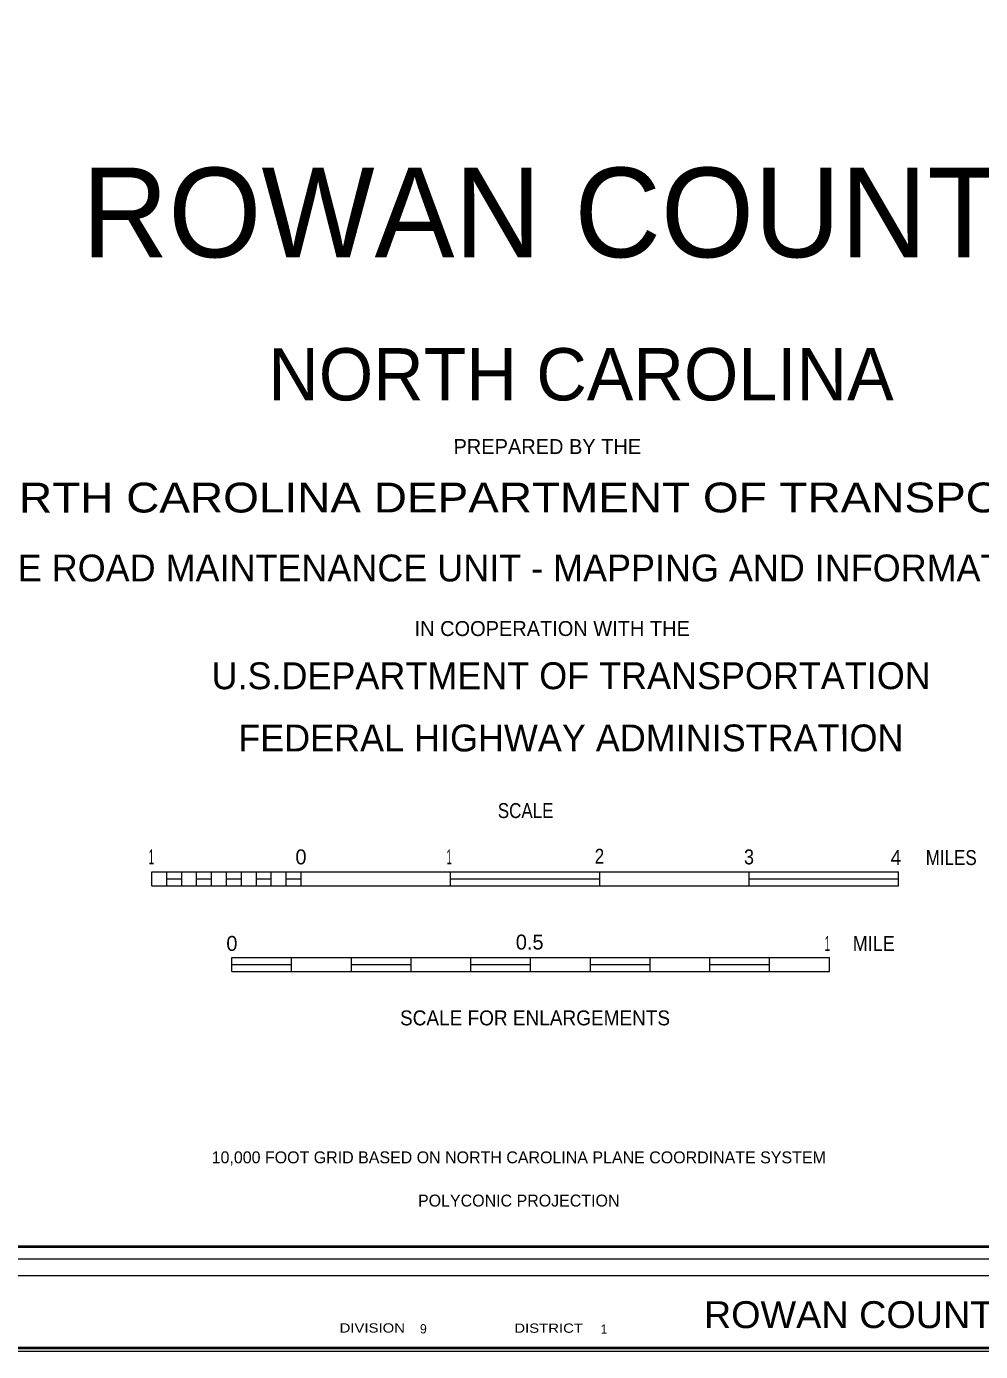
# Model space of a CAD drawing. Extents: x 302069 to 528633, y 185643 to 374618.
# Drawn here: x 507265 to 517544, y 185643 to 199922 of the extents above; entities that cross this region are included whole.
import ezdxf
from ezdxf.enums import TextEntityAlignment as Align

# ---------------------------------------------------------------- set-up
doc = ezdxf.new("R2010")
doc.units = 0
doc.header["$LTSCALE"] = 46
doc.layers.add('1', color=7, linetype='Continuous', lineweight=25)
doc.layers.add('20', color=7, linetype='Continuous', lineweight=40)
doc.layers.add('12', color=7, linetype='Continuous')

msp = doc.modelspace()

# ---------------------------------------------------------------- linework, layer by layer
at = {"layer": '1', "lineweight": 13}
msp.add_lwpolyline([(522757.42, 185642.58), (426126.78, 185642.58), (426126.78, 242039.62), (522757.42, 242039.62)], close=True, dxfattribs=at)
at = {"layer": '20', "lineweight": 13}
for p, q in [((508615.49, 190810.35), (510224.84, 190810.35)), ((508615.49, 190660.6), (508615.49, 190810.35)), ((508776.43, 190660.6), (508776.43, 190810.35)), ((508937.36, 190660.6), (508937.36, 190810.35)), ((509098.3, 190660.6), (509098.3, 190810.35)), ((509259.23, 190660.6), (509259.23, 190810.35)), ((509420.17, 190660.6), (509420.17, 190810.35)), ((509581.1, 190660.6), (509581.1, 190810.35)), ((509742.03, 190660.6), (509742.03, 190810.35)), ((509902.97, 190660.6), (509902.97, 190810.35)), ((510063.9, 190660.6), (510063.9, 190810.35)), ((510224.84, 190660.6), (510224.84, 190810.35)), ((510224.84, 190810.35), (511834.18, 190810.35)), ((511834.18, 190660.6), (511834.18, 190810.35)), ((513443.53, 190660.6), (513443.53, 190810.35)), ((515052.87, 190660.6), (515052.87, 190810.35)), ((516662.21, 190660.6), (516662.21, 190810.35)), ((508615.49, 190660.6), (510224.84, 190660.6)), ((508776.43, 190735.47), (508937.36, 190735.47)), ((509098.3, 190735.47), (509259.23, 190735.47)), ((509420.17, 190735.47), (509581.1, 190735.47)), ((509742.03, 190735.47), (509902.97, 190735.47)), ((510063.9, 190735.47), (510224.84, 190735.47)), ((510224.84, 190660.6), (511834.18, 190660.6)), ((511834.18, 190735.47), (513443.53, 190735.47)), ((515052.87, 190735.47), (516662.21, 190735.47)), ((509478.01, 189738.69), (509478.01, 189888.45)), ((509478.01, 189813.57), (510121.75, 189813.57)), ((510121.75, 189738.69), (510121.75, 189888.45)), ((510765.49, 189738.69), (510765.49, 189888.45)), ((510765.49, 189813.57), (511409.22, 189813.57)), ((511409.22, 189738.69), (511409.22, 189888.45)), ((512052.96, 189738.69), (512052.96, 189888.45)), ((512052.96, 189813.57), (512696.7, 189813.57)), ((512696.7, 189738.69), (512696.7, 189888.45)), ((513340.44, 189738.69), (513340.44, 189888.45)), ((513340.44, 189813.57), (513984.17, 189813.57)), ((513984.17, 189738.69), (513984.17, 189888.45)), ((514627.91, 189738.69), (514627.91, 189888.45)), ((514627.91, 189813.57), (515271.65, 189813.57)), ((515271.65, 189738.69), (515271.65, 189888.45)), ((515915.39, 189738.69), (515915.39, 189888.45)), ((509478.01, 189738.69), (510121.75, 189738.69)), ((510121.75, 189738.69), (510765.49, 189738.69)), ((510765.49, 189738.69), (511409.22, 189738.69)), ((511409.22, 189738.69), (512052.96, 189738.69)), ((512052.96, 189738.69), (512696.7, 189738.69)), ((512696.7, 189738.69), (513340.44, 189738.69)), ((513340.44, 189738.69), (513984.17, 189738.69)), ((513984.17, 189738.69), (514627.91, 189738.69)), ((514627.91, 189738.69), (515271.65, 189738.69)), ((515271.65, 189738.69), (515915.39, 189738.69))]:
    msp.add_line(p, q, dxfattribs=at)
at = {"layer": '20'}
for points in [[(426161.78, 242004.62), (522722.42, 242004.62), (522722.42, 185677.58), (426161.78, 185677.58)], [(429349.63, 240895.66), (521796.91, 240895.66), (521796.91, 186769.3), (429349.63, 186769.3)]]:
    msp.add_lwpolyline(points, close=True, dxfattribs=at)
at = {"layer": '20', "lineweight": 13}
msp.add_lwpolyline([(429040.44, 241221.12), (429040.44, 186460.02), (429218.99, 186638.69), (429218.99, 241026.3), (521927.52, 241026.3), (521927.52, 186638.69), (429218.99, 186638.69), (429040.44, 186460.02), (522106.1, 186460.02), (522106.1, 241221.12)], close=True, dxfattribs=at)
for points in [[(511834.18, 190810.35), (513443.53, 190810.35), (515052.87, 190810.35), (516662.21, 190810.35)], [(511834.18, 190660.6), (513443.53, 190660.6), (515052.87, 190660.6), (516662.21, 190660.6)], [(509478.01, 189888.45), (510121.75, 189888.45), (510765.49, 189888.45), (511409.22, 189888.45), (512052.96, 189888.45), (512696.7, 189888.45), (513340.44, 189888.45), (513984.17, 189888.45), (514627.91, 189888.45), (515271.65, 189888.45), (515915.39, 189888.45)]]:
    msp.add_lwpolyline(points, dxfattribs=at)

# ---------------------------------------------------------------- texts
at = {"layer": '12'}
msp.add_text('     ROWAN COUNTY     ', height=965.6, dxfattribs=at).set_placement((513239.8, 197434.91), align=Align.CENTER)
for s, height, rotation, p in [('NORTH CAROLINA', 563.3, 0.007, (513239.83, 195892.21)), ('PREPARED BY THE', 161, 0.006, (512877.04, 195314.42)), ('STATE ROAD MAINTENANCE UNIT - MAPPING AND INFORMATION SECTION', 289.7, 0.002, (513240.21, 193941.41)), ('IN COOPERATION WITH THE', 161, 0.007, (512929.78, 193353.33)), ('U.S.DEPARTMENT OF TRANSPORTATION', 289.7, 0.006, (513133.55, 192780.32)), ('FEDERAL HIGHWAY ADMINISTRATION', 289.7, 0.006, (513130.12, 192109.59))]:
    msp.add_text(s, height=height, rotation=rotation, dxfattribs=at).set_placement(p, align=Align.CENTER)
at = {"layer": '12', "width": 1.15}
msp.add_text('NORTH CAROLINA DEPARTMENT OF TRANSPORTATION', height=321.8, rotation=0.007, dxfattribs=at).set_placement((513192.24, 194684.68), align=Align.CENTER)
at = {"layer": '20'}
for s, height, width, p in [('SCALE', 161, 0.85, (512643.27, 191391.16)), ('2', 161, 0.85, (513438.19, 190899.58)), ('3', 161, 0.9, (515049.73, 190892.35)), ('1', 161, 0.5, (508610.82, 190892.35)), ('1', 161, 0.5, (511819.43, 190892.35)), ('4', 161, 0.95, (516632.35, 190885.12)), ('MILES', 161, 0.85, (517228.78, 190884.93)), ('1', 161, 0.5, (515895.24, 189959.77)), ('MILE', 161, 0.9, (516393.88, 189960.07)), ('SCALE FOR ENLARGEMENTS', 161, 0.95, (512744.44, 189157.33)), ('ROWAN COUNTY       ', 289.7, 1.05, (516654.24, 185894.88)), ('DIVISION', 100, 1.2, (510990.75, 185846.54)), ('DISTRICT', 100, 1.2, (512891.11, 185844.23))]:
    msp.add_text(s, height=height, dxfattribs=dict(at, width=width)).set_placement(p, align=Align.CENTER)
for s, p in [('0', (510222.35, 190892.35)), ('0', (509478.01, 189959.77)), ('0.5', (512686.63, 189974.23))]:
    msp.add_text(s, height=161, dxfattribs=at).set_placement(p, align=Align.CENTER)
for s, rotation, p in [('10,000 FOOT GRID BASED ON NORTH CAROLINA PLANE COORDINATE SYSTEM', 359.995, (512568.85, 187670.43)), ('POLYCONIC PROJECTION', 0.001, (512569.01, 187204.66))]:
    msp.add_text(s, height=128.7, rotation=rotation, dxfattribs=at).set_placement(p, align=Align.CENTER)
msp.add_text(' 9', height=100, dxfattribs=at).set_placement((511466.48, 185837.29))
at = {"layer": '20', "width": 0.95}
msp.add_text(' 1', height=100, dxfattribs=at).set_placement((513416.2, 185833.84))

doc.saveas('drawing.dxf')
